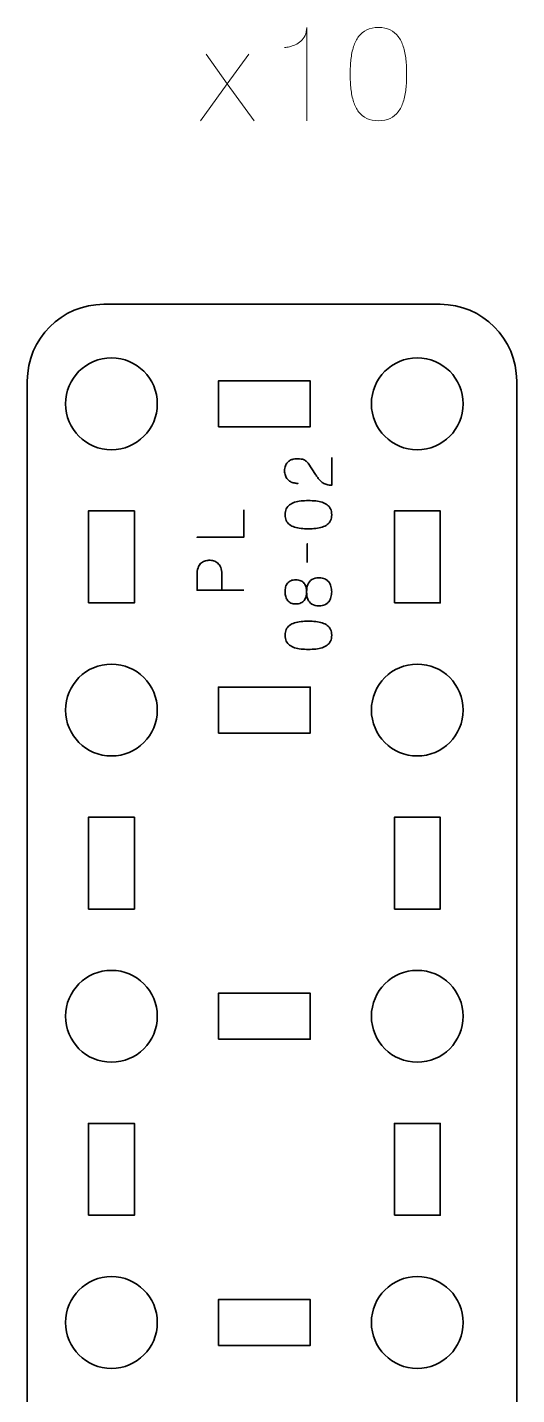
# Model space of a CAD drawing. Header units: centimetres. Extents: x -40 to 171, y -20 to 141.
# Drawn here: x 18.95 to 22.15, y 93.68 to 102.61 of the extents above; entities that cross this region are included whole.
import ezdxf

# ---------------------------------------------------------------- set-up
doc = ezdxf.new("R2010")
doc.units = ezdxf.units.CM
doc.header["$MEASUREMENT"] = 0
doc.layers.add('Layer 1', color=7, linetype='Continuous')

msp = doc.modelspace()

# ---------------------------------------------------------------- linework, layer by layer
at = {"layer": 'Layer 1', "color": 30, "lineweight": 9}
for points, knots in [([(20.77675, 101.9982), (20.77675, 101.9982), (20.77675, 102.60865), (20.77675, 102.60865), (20.77675, 102.60865), (20.77661, 102.58791), (20.77294, 102.57013), (20.76589, 102.55531), (20.76589, 102.55531), (20.75897, 102.54035), (20.7498, 102.52807), (20.73851, 102.5182), (20.73851, 102.5182), (20.72722, 102.50832), (20.71509, 102.50042), (20.70211, 102.49449), (20.70211, 102.49449), (20.68912, 102.4887), (20.67656, 102.48433), (20.66443, 102.48165), (20.66443, 102.48165), (20.65215, 102.47883), (20.64171, 102.47713), (20.63282, 102.47657), (20.63282, 102.47657), (20.64171, 102.47713), (20.65215, 102.47883), (20.66443, 102.48165), (20.66443, 102.48165), (20.67656, 102.48433), (20.68912, 102.4887), (20.70211, 102.49449), (20.70211, 102.49449), (20.71509, 102.50042), (20.72722, 102.50832), (20.73851, 102.5182), (20.73851, 102.5182), (20.7498, 102.52807), (20.75897, 102.54035), (20.76589, 102.55531), (20.76589, 102.55531), (20.77294, 102.57013), (20.77661, 102.58791), (20.77675, 102.60865), (20.77675, 102.60865), (20.77675, 102.60865), (20.77675, 101.9982), (20.77675, 101.9982)], [0, 0, 0, 0, 0.0833333, 0.0833333, 0.0833333, 0.0833333, 0.1666667, 0.1666667, 0.1666667, 0.1666667, 0.25, 0.25, 0.25, 0.25, 0.3333333, 0.3333333, 0.3333333, 0.3333333, 0.4166667, 0.4166667, 0.4166667, 0.4166667, 0.5, 0.5, 0.5, 0.5, 0.5833333, 0.5833333, 0.5833333, 0.5833333, 0.6666667, 0.6666667, 0.6666667, 0.6666667, 0.75, 0.75, 0.75, 0.75, 0.8333333, 0.8333333, 0.8333333, 0.8333333, 0.9166667, 0.9166667, 0.9166667, 0.9166667, 1, 1, 1, 1]), ([(21.24581, 101.9982), (21.27545, 101.99834), (21.30099, 102.00356), (21.3223, 102.01372), (21.3223, 102.01372), (21.34346, 102.02388), (21.3611, 102.03842), (21.37521, 102.0569), (21.37521, 102.0569), (21.38918, 102.07553), (21.40019, 102.09754), (21.40838, 102.12294), (21.40838, 102.12294), (21.41642, 102.14834), (21.4222, 102.17614), (21.42545, 102.20662), (21.42545, 102.20662), (21.42884, 102.2371), (21.43053, 102.26913), (21.43039, 102.303), (21.43039, 102.303), (21.43053, 102.33673), (21.42884, 102.36876), (21.42545, 102.3991), (21.42545, 102.3991), (21.4222, 102.42944), (21.41642, 102.45738), (21.40838, 102.48278), (21.40838, 102.48278), (21.40019, 102.50804), (21.38918, 102.53005), (21.37521, 102.54882), (21.37521, 102.54882), (21.3611, 102.56744), (21.34346, 102.58198), (21.3223, 102.59214), (21.3223, 102.59214), (21.30099, 102.60244), (21.27545, 102.60766), (21.24581, 102.6078), (21.24581, 102.6078), (21.21618, 102.60766), (21.19064, 102.60244), (21.16933, 102.59214), (21.16933, 102.59214), (21.14817, 102.58198), (21.13053, 102.56744), (21.11642, 102.54882), (21.11642, 102.54882), (21.10244, 102.53005), (21.09144, 102.50804), (21.08325, 102.48278), (21.08325, 102.48278), (21.07521, 102.45738), (21.06942, 102.42944), (21.06618, 102.3991), (21.06618, 102.3991), (21.06279, 102.36876), (21.0611, 102.33673), (21.06124, 102.303), (21.06124, 102.303), (21.0611, 102.26913), (21.06279, 102.2371), (21.06618, 102.20662), (21.06618, 102.20662), (21.06942, 102.17614), (21.07521, 102.14834), (21.08325, 102.12294), (21.08325, 102.12294), (21.09144, 102.09754), (21.10244, 102.07553), (21.11642, 102.0569), (21.11642, 102.0569), (21.13053, 102.03842), (21.14817, 102.02388), (21.16933, 102.01372), (21.16933, 102.01372), (21.19064, 102.00356), (21.21618, 101.99834), (21.24581, 101.9982)], [0, 0, 0, 0, 0.05, 0.05, 0.05, 0.05, 0.1, 0.1, 0.1, 0.1, 0.15, 0.15, 0.15, 0.15, 0.2, 0.2, 0.2, 0.2, 0.25, 0.25, 0.25, 0.25, 0.3, 0.3, 0.3, 0.3, 0.35, 0.35, 0.35, 0.35, 0.4, 0.4, 0.4, 0.4, 0.45, 0.45, 0.45, 0.45, 0.5, 0.5, 0.5, 0.5, 0.55, 0.55, 0.55, 0.55, 0.6, 0.6, 0.6, 0.6, 0.65, 0.65, 0.65, 0.65, 0.7, 0.7, 0.7, 0.7, 0.75, 0.75, 0.75, 0.75, 0.8, 0.8, 0.8, 0.8, 0.85, 0.85, 0.85, 0.85, 0.9, 0.9, 0.9, 0.9, 0.95, 0.95, 0.95, 0.95, 1, 1, 1, 1]), ([(21.24581, 101.9982), (21.27545, 101.99834), (21.30099, 102.00356), (21.3223, 102.01372), (21.3223, 102.01372), (21.34346, 102.02388), (21.3611, 102.03842), (21.37521, 102.0569), (21.37521, 102.0569), (21.38918, 102.07553), (21.40019, 102.09754), (21.40838, 102.12294), (21.40838, 102.12294), (21.41642, 102.14834), (21.4222, 102.17614), (21.42545, 102.20662), (21.42545, 102.20662), (21.42884, 102.2371), (21.43053, 102.26913), (21.43039, 102.303), (21.43039, 102.303), (21.43053, 102.33673), (21.42884, 102.36876), (21.42545, 102.3991), (21.42545, 102.3991), (21.4222, 102.42944), (21.41642, 102.45738), (21.40838, 102.48278), (21.40838, 102.48278), (21.40019, 102.50804), (21.38918, 102.53005), (21.37521, 102.54882), (21.37521, 102.54882), (21.3611, 102.56744), (21.34346, 102.58198), (21.3223, 102.59214), (21.3223, 102.59214), (21.30099, 102.60244), (21.27545, 102.60766), (21.24581, 102.6078), (21.24581, 102.6078), (21.21618, 102.60766), (21.19064, 102.60244), (21.16933, 102.59214), (21.16933, 102.59214), (21.14817, 102.58198), (21.13053, 102.56744), (21.11642, 102.54882), (21.11642, 102.54882), (21.10244, 102.53005), (21.09144, 102.50804), (21.08325, 102.48278), (21.08325, 102.48278), (21.07521, 102.45738), (21.06942, 102.42944), (21.06618, 102.3991), (21.06618, 102.3991), (21.06279, 102.36876), (21.0611, 102.33673), (21.06124, 102.303), (21.06124, 102.303), (21.0611, 102.26913), (21.06279, 102.2371), (21.06618, 102.20662), (21.06618, 102.20662), (21.06942, 102.17614), (21.07521, 102.14834), (21.08325, 102.12294), (21.08325, 102.12294), (21.09144, 102.09754), (21.10244, 102.07553), (21.11642, 102.0569), (21.11642, 102.0569), (21.13053, 102.03842), (21.14817, 102.02388), (21.16933, 102.01372), (21.16933, 102.01372), (21.19064, 102.00356), (21.21618, 101.99834), (21.24581, 101.9982)], [0, 0, 0, 0, 0.05, 0.05, 0.05, 0.05, 0.1, 0.1, 0.1, 0.1, 0.15, 0.15, 0.15, 0.15, 0.2, 0.2, 0.2, 0.2, 0.25, 0.25, 0.25, 0.25, 0.3, 0.3, 0.3, 0.3, 0.35, 0.35, 0.35, 0.35, 0.4, 0.4, 0.4, 0.4, 0.45, 0.45, 0.45, 0.45, 0.5, 0.5, 0.5, 0.5, 0.55, 0.55, 0.55, 0.55, 0.6, 0.6, 0.6, 0.6, 0.65, 0.65, 0.65, 0.65, 0.7, 0.7, 0.7, 0.7, 0.75, 0.75, 0.75, 0.75, 0.8, 0.8, 0.8, 0.8, 0.85, 0.85, 0.85, 0.85, 0.9, 0.9, 0.9, 0.9, 0.95, 0.95, 0.95, 0.95, 1, 1, 1, 1]), ([(20.08333, 101.9982), (20.08333, 101.9982), (20.25774, 102.24035), (20.25774, 102.24035), (20.25774, 102.24035), (20.25774, 102.24035), (20.11889, 102.43254), (20.11889, 102.43254), (20.11889, 102.43254), (20.11889, 102.43254), (20.25774, 102.24035), (20.25774, 102.24035), (20.25774, 102.24035), (20.25774, 102.24035), (20.39744, 102.43254), (20.39744, 102.43254), (20.39744, 102.43254), (20.39744, 102.43254), (20.25774, 102.24035), (20.25774, 102.24035), (20.25774, 102.24035), (20.25774, 102.24035), (20.43301, 101.9982), (20.43301, 101.9982), (20.43301, 101.9982), (20.43301, 101.9982), (20.25774, 102.24035), (20.25774, 102.24035), (20.25774, 102.24035), (20.25774, 102.24035), (20.08333, 101.9982), (20.08333, 101.9982)], [0, 0, 0, 0, 0.125, 0.125, 0.125, 0.125, 0.25, 0.25, 0.25, 0.25, 0.375, 0.375, 0.375, 0.375, 0.5, 0.5, 0.5, 0.5, 0.625, 0.625, 0.625, 0.625, 0.75, 0.75, 0.75, 0.75, 0.875, 0.875, 0.875, 0.875, 1, 1, 1, 1])]:
    msp.add_open_spline(points, degree=3, knots=knots, dxfattribs=at)
at = {"layer": 'Layer 1', "color": 250, "lineweight": 35}
for points, knots in [([(21.65, 85.5), (21.65, 85.5), (19.35, 85.5), (19.35, 85.5), (19.35, 85.5), (19.35, 85.5), (18.95, 85.5), (18.95, 85.5), (18.95, 85.5), (18.95, 85.5), (18.95, 86.5), (18.95, 86.5), (18.95, 86.5), (18.95, 86.5), (19.15, 86.5), (19.15, 86.5), (19.15, 86.5), (19.15, 86.5), (19.15, 89.65), (19.15, 89.65), (19.15, 89.65), (19.15, 89.65), (18.95, 89.65), (18.95, 89.65), (18.95, 89.65), (18.95, 89.65), (18.95, 100.3), (18.95, 100.3), (18.95, 100.3), (18.95, 100.57609), (19.17391, 100.8), (19.45, 100.8), (19.45, 100.8), (19.45, 100.8), (21.65, 100.8), (21.65, 100.8), (21.65, 100.8), (21.92609, 100.8), (22.15, 100.57609), (22.15, 100.3), (22.15, 100.3), (22.15, 100.3), (22.15, 86), (22.15, 86), (22.15, 86), (22.15, 85.72391), (21.92609, 85.5), (21.65, 85.5)], [0, 0, 0, 0, 0.0833333, 0.0833333, 0.0833333, 0.0833333, 0.1666667, 0.1666667, 0.1666667, 0.1666667, 0.25, 0.25, 0.25, 0.25, 0.3333333, 0.3333333, 0.3333333, 0.3333333, 0.4166667, 0.4166667, 0.4166667, 0.4166667, 0.5, 0.5, 0.5, 0.5, 0.5833333, 0.5833333, 0.5833333, 0.5833333, 0.6666667, 0.6666667, 0.6666667, 0.6666667, 0.75, 0.75, 0.75, 0.75, 0.8333333, 0.8333333, 0.8333333, 0.8333333, 0.9166667, 0.9166667, 0.9166667, 0.9166667, 1, 1, 1, 1]), ([(19.2, 100.15), (19.2, 100.31566), (19.33434, 100.45), (19.5, 100.45), (19.5, 100.45), (19.66566, 100.45), (19.8, 100.31566), (19.8, 100.15), (19.8, 100.15), (19.8, 99.98434), (19.66566, 99.85), (19.5, 99.85), (19.5, 99.85), (19.33434, 99.85), (19.2, 99.98434), (19.2, 100.15)], [0, 0, 0, 0, 0.25, 0.25, 0.25, 0.25, 0.5, 0.5, 0.5, 0.5, 0.75, 0.75, 0.75, 0.75, 1, 1, 1, 1]), ([(21.2, 100.15), (21.2, 100.31566), (21.33434, 100.45), (21.5, 100.45), (21.5, 100.45), (21.66566, 100.45), (21.8, 100.31566), (21.8, 100.15), (21.8, 100.15), (21.8, 99.98434), (21.66566, 99.85), (21.5, 99.85), (21.5, 99.85), (21.33434, 99.85), (21.2, 99.98434), (21.2, 100.15)], [0, 0, 0, 0, 0.25, 0.25, 0.25, 0.25, 0.5, 0.5, 0.5, 0.5, 0.75, 0.75, 0.75, 0.75, 1, 1, 1, 1]), ([(20.2, 100), (20.2, 100), (20.2, 100.3), (20.2, 100.3), (20.2, 100.3), (20.2, 100.3), (20.8, 100.3), (20.8, 100.3), (20.8, 100.3), (20.8, 100.3), (20.8, 100), (20.8, 100), (20.8, 100), (20.8, 100), (20.2, 100), (20.2, 100)], [0, 0, 0, 0, 0.25, 0.25, 0.25, 0.25, 0.5, 0.5, 0.5, 0.5, 0.75, 0.75, 0.75, 0.75, 1, 1, 1, 1]), ([(19.35, 98.85), (19.35, 98.85), (19.35, 99.45), (19.35, 99.45), (19.35, 99.45), (19.35, 99.45), (19.65, 99.45), (19.65, 99.45), (19.65, 99.45), (19.65, 99.45), (19.65, 98.85), (19.65, 98.85), (19.65, 98.85), (19.65, 98.85), (19.35, 98.85), (19.35, 98.85)], [0, 0, 0, 0, 0.25, 0.25, 0.25, 0.25, 0.5, 0.5, 0.5, 0.5, 0.75, 0.75, 0.75, 0.75, 1, 1, 1, 1]), ([(21.35, 98.85), (21.35, 98.85), (21.35, 99.45), (21.35, 99.45), (21.35, 99.45), (21.35, 99.45), (21.65, 99.45), (21.65, 99.45), (21.65, 99.45), (21.65, 99.45), (21.65, 98.85), (21.65, 98.85), (21.65, 98.85), (21.65, 98.85), (21.35, 98.85), (21.35, 98.85)], [0, 0, 0, 0, 0.25, 0.25, 0.25, 0.25, 0.5, 0.5, 0.5, 0.5, 0.75, 0.75, 0.75, 0.75, 1, 1, 1, 1]), ([(19.2, 98.15), (19.2, 98.31566), (19.33434, 98.45), (19.5, 98.45), (19.5, 98.45), (19.66566, 98.45), (19.8, 98.31566), (19.8, 98.15), (19.8, 98.15), (19.8, 97.98434), (19.66566, 97.85), (19.5, 97.85), (19.5, 97.85), (19.33434, 97.85), (19.2, 97.98434), (19.2, 98.15)], [0, 0, 0, 0, 0.25, 0.25, 0.25, 0.25, 0.5, 0.5, 0.5, 0.5, 0.75, 0.75, 0.75, 0.75, 1, 1, 1, 1]), ([(21.2, 98.15), (21.2, 98.31566), (21.33434, 98.45), (21.5, 98.45), (21.5, 98.45), (21.66566, 98.45), (21.8, 98.31566), (21.8, 98.15), (21.8, 98.15), (21.8, 97.98434), (21.66566, 97.85), (21.5, 97.85), (21.5, 97.85), (21.33434, 97.85), (21.2, 97.98434), (21.2, 98.15)], [0, 0, 0, 0, 0.25, 0.25, 0.25, 0.25, 0.5, 0.5, 0.5, 0.5, 0.75, 0.75, 0.75, 0.75, 1, 1, 1, 1]), ([(20.2, 98), (20.2, 98), (20.2, 98.3), (20.2, 98.3), (20.2, 98.3), (20.2, 98.3), (20.8, 98.3), (20.8, 98.3), (20.8, 98.3), (20.8, 98.3), (20.8, 98), (20.8, 98), (20.8, 98), (20.8, 98), (20.2, 98), (20.2, 98)], [0, 0, 0, 0, 0.25, 0.25, 0.25, 0.25, 0.5, 0.5, 0.5, 0.5, 0.75, 0.75, 0.75, 0.75, 1, 1, 1, 1]), ([(19.35, 96.85), (19.35, 96.85), (19.35, 97.45), (19.35, 97.45), (19.35, 97.45), (19.35, 97.45), (19.65, 97.45), (19.65, 97.45), (19.65, 97.45), (19.65, 97.45), (19.65, 96.85), (19.65, 96.85), (19.65, 96.85), (19.65, 96.85), (19.35, 96.85), (19.35, 96.85)], [0, 0, 0, 0, 0.25, 0.25, 0.25, 0.25, 0.5, 0.5, 0.5, 0.5, 0.75, 0.75, 0.75, 0.75, 1, 1, 1, 1]), ([(21.35, 96.85), (21.35, 96.85), (21.35, 97.45), (21.35, 97.45), (21.35, 97.45), (21.35, 97.45), (21.65, 97.45), (21.65, 97.45), (21.65, 97.45), (21.65, 97.45), (21.65, 96.85), (21.65, 96.85), (21.65, 96.85), (21.65, 96.85), (21.35, 96.85), (21.35, 96.85)], [0, 0, 0, 0, 0.25, 0.25, 0.25, 0.25, 0.5, 0.5, 0.5, 0.5, 0.75, 0.75, 0.75, 0.75, 1, 1, 1, 1]), ([(19.2, 96.15), (19.2, 96.31566), (19.33434, 96.45), (19.5, 96.45), (19.5, 96.45), (19.66566, 96.45), (19.8, 96.31566), (19.8, 96.15), (19.8, 96.15), (19.8, 95.98434), (19.66566, 95.85), (19.5, 95.85), (19.5, 95.85), (19.33434, 95.85), (19.2, 95.98434), (19.2, 96.15)], [0, 0, 0, 0, 0.25, 0.25, 0.25, 0.25, 0.5, 0.5, 0.5, 0.5, 0.75, 0.75, 0.75, 0.75, 1, 1, 1, 1]), ([(21.2, 96.15), (21.2, 96.31566), (21.33434, 96.45), (21.5, 96.45), (21.5, 96.45), (21.66566, 96.45), (21.8, 96.31566), (21.8, 96.15), (21.8, 96.15), (21.8, 95.98434), (21.66566, 95.85), (21.5, 95.85), (21.5, 95.85), (21.33434, 95.85), (21.2, 95.98434), (21.2, 96.15)], [0, 0, 0, 0, 0.25, 0.25, 0.25, 0.25, 0.5, 0.5, 0.5, 0.5, 0.75, 0.75, 0.75, 0.75, 1, 1, 1, 1]), ([(20.2, 96), (20.2, 96), (20.2, 96.3), (20.2, 96.3), (20.2, 96.3), (20.2, 96.3), (20.8, 96.3), (20.8, 96.3), (20.8, 96.3), (20.8, 96.3), (20.8, 96), (20.8, 96), (20.8, 96), (20.8, 96), (20.2, 96), (20.2, 96)], [0, 0, 0, 0, 0.25, 0.25, 0.25, 0.25, 0.5, 0.5, 0.5, 0.5, 0.75, 0.75, 0.75, 0.75, 1, 1, 1, 1]), ([(19.35, 94.85), (19.35, 94.85), (19.35, 95.45), (19.35, 95.45), (19.35, 95.45), (19.35, 95.45), (19.65, 95.45), (19.65, 95.45), (19.65, 95.45), (19.65, 95.45), (19.65, 94.85), (19.65, 94.85), (19.65, 94.85), (19.65, 94.85), (19.35, 94.85), (19.35, 94.85)], [0, 0, 0, 0, 0.25, 0.25, 0.25, 0.25, 0.5, 0.5, 0.5, 0.5, 0.75, 0.75, 0.75, 0.75, 1, 1, 1, 1]), ([(21.35, 94.85), (21.35, 94.85), (21.35, 95.45), (21.35, 95.45), (21.35, 95.45), (21.35, 95.45), (21.65, 95.45), (21.65, 95.45), (21.65, 95.45), (21.65, 95.45), (21.65, 94.85), (21.65, 94.85), (21.65, 94.85), (21.65, 94.85), (21.35, 94.85), (21.35, 94.85)], [0, 0, 0, 0, 0.25, 0.25, 0.25, 0.25, 0.5, 0.5, 0.5, 0.5, 0.75, 0.75, 0.75, 0.75, 1, 1, 1, 1]), ([(19.2, 94.15), (19.2, 94.31566), (19.33434, 94.45), (19.5, 94.45), (19.5, 94.45), (19.66566, 94.45), (19.8, 94.31566), (19.8, 94.15), (19.8, 94.15), (19.8, 93.98434), (19.66566, 93.85), (19.5, 93.85), (19.5, 93.85), (19.33434, 93.85), (19.2, 93.98434), (19.2, 94.15)], [0, 0, 0, 0, 0.25, 0.25, 0.25, 0.25, 0.5, 0.5, 0.5, 0.5, 0.75, 0.75, 0.75, 0.75, 1, 1, 1, 1]), ([(21.2, 94.15), (21.2, 94.31566), (21.33434, 94.45), (21.5, 94.45), (21.5, 94.45), (21.66566, 94.45), (21.8, 94.31566), (21.8, 94.15), (21.8, 94.15), (21.8, 93.98434), (21.66566, 93.85), (21.5, 93.85), (21.5, 93.85), (21.33434, 93.85), (21.2, 93.98434), (21.2, 94.15)], [0, 0, 0, 0, 0.25, 0.25, 0.25, 0.25, 0.5, 0.5, 0.5, 0.5, 0.75, 0.75, 0.75, 0.75, 1, 1, 1, 1]), ([(20.2, 94), (20.2, 94), (20.2, 94.3), (20.2, 94.3), (20.2, 94.3), (20.2, 94.3), (20.8, 94.3), (20.8, 94.3), (20.8, 94.3), (20.8, 94.3), (20.8, 94), (20.8, 94), (20.8, 94), (20.8, 94), (20.2, 94), (20.2, 94)], [0, 0, 0, 0, 0.25, 0.25, 0.25, 0.25, 0.5, 0.5, 0.5, 0.5, 0.75, 0.75, 0.75, 0.75, 1, 1, 1, 1])]:
    msp.add_open_spline(points, degree=3, knots=knots, dxfattribs=at)
at = {"layer": 'Layer 1', "color": 30, "lineweight": 35}
for points, knots in [([(20.94023, 99.79985), (20.94023, 99.79985), (20.94023, 99.61824), (20.94023, 99.61824), (20.94023, 99.61824), (20.92795, 99.61859), (20.91709, 99.62014), (20.90777, 99.62276), (20.90777, 99.62276), (20.89846, 99.62544), (20.89028, 99.62903), (20.88322, 99.63348), (20.88322, 99.63348), (20.87617, 99.638), (20.86989, 99.64315), (20.86438, 99.649), (20.86438, 99.649), (20.85881, 99.65486), (20.85373, 99.66114), (20.84893, 99.66791), (20.84893, 99.66791), (20.8442, 99.67468), (20.83948, 99.68167), (20.83482, 99.68894), (20.83482, 99.68894), (20.83482, 99.68894), (20.78656, 99.76133), (20.78656, 99.76133), (20.78656, 99.76133), (20.78134, 99.76873), (20.7757, 99.77452), (20.76949, 99.77861), (20.76949, 99.77861), (20.76335, 99.78277), (20.75686, 99.78567), (20.75008, 99.78743), (20.75008, 99.78743), (20.74324, 99.78912), (20.73633, 99.79018), (20.7292, 99.79053), (20.7292, 99.79053), (20.72207, 99.79089), (20.71495, 99.79103), (20.70782, 99.79096), (20.70782, 99.79096), (20.70197, 99.79096), (20.69569, 99.79018), (20.68891, 99.78863), (20.68891, 99.78863), (20.68221, 99.78701), (20.67551, 99.78447), (20.66888, 99.78087), (20.66888, 99.78087), (20.66224, 99.77727), (20.65618, 99.77247), (20.65067, 99.76648), (20.65067, 99.76648), (20.64524, 99.76048), (20.64087, 99.75307), (20.63755, 99.74425), (20.63755, 99.74425), (20.63423, 99.73543), (20.63254, 99.72506), (20.63247, 99.71307), (20.63247, 99.71307), (20.63254, 99.701), (20.63423, 99.69035), (20.63748, 99.68117), (20.63748, 99.68117), (20.64072, 99.672), (20.64524, 99.66417), (20.65095, 99.65768), (20.65095, 99.65768), (20.65667, 99.65119), (20.6633, 99.64597), (20.67071, 99.64188), (20.67071, 99.64188), (20.67812, 99.63778), (20.68602, 99.63482), (20.69435, 99.63292), (20.69435, 99.63292), (20.70267, 99.63101), (20.71114, 99.63009), (20.71968, 99.63009), (20.71968, 99.63009), (20.71114, 99.63009), (20.70267, 99.63101), (20.69435, 99.63292), (20.69435, 99.63292), (20.68602, 99.63482), (20.67812, 99.63778), (20.67071, 99.64188), (20.67071, 99.64188), (20.6633, 99.64597), (20.65667, 99.65119), (20.65095, 99.65768), (20.65095, 99.65768), (20.64524, 99.66417), (20.64072, 99.672), (20.63748, 99.68117), (20.63748, 99.68117), (20.63423, 99.69035), (20.63254, 99.701), (20.63247, 99.71307), (20.63247, 99.71307), (20.63254, 99.72506), (20.63423, 99.73543), (20.63755, 99.74425), (20.63755, 99.74425), (20.64087, 99.75307), (20.64524, 99.76048), (20.65067, 99.76648), (20.65067, 99.76648), (20.65618, 99.77247), (20.66224, 99.77727), (20.66888, 99.78087), (20.66888, 99.78087), (20.67551, 99.78447), (20.68221, 99.78701), (20.68891, 99.78863), (20.68891, 99.78863), (20.69569, 99.79018), (20.70197, 99.79096), (20.70782, 99.79096), (20.70782, 99.79096), (20.71495, 99.79103), (20.72207, 99.79089), (20.7292, 99.79053), (20.7292, 99.79053), (20.73633, 99.79018), (20.74324, 99.78912), (20.75008, 99.78743), (20.75008, 99.78743), (20.75686, 99.78567), (20.76335, 99.78277), (20.76949, 99.77861), (20.76949, 99.77861), (20.7757, 99.77452), (20.78134, 99.76873), (20.78656, 99.76133), (20.78656, 99.76133), (20.78656, 99.76133), (20.83482, 99.68894), (20.83482, 99.68894), (20.83482, 99.68894), (20.83948, 99.68167), (20.8442, 99.67468), (20.84893, 99.66791), (20.84893, 99.66791), (20.85373, 99.66114), (20.85881, 99.65486), (20.86438, 99.649), (20.86438, 99.649), (20.86989, 99.64315), (20.87617, 99.638), (20.88322, 99.63348), (20.88322, 99.63348), (20.89028, 99.62903), (20.89846, 99.62544), (20.90777, 99.62276), (20.90777, 99.62276), (20.91709, 99.62014), (20.92795, 99.61859), (20.94023, 99.61824), (20.94023, 99.61824), (20.94023, 99.61824), (20.94023, 99.79985), (20.94023, 99.79985)], [0, 0, 0, 0, 0.0238095, 0.0238095, 0.0238095, 0.0238095, 0.047619, 0.047619, 0.047619, 0.047619, 0.0714286, 0.0714286, 0.0714286, 0.0714286, 0.0952381, 0.0952381, 0.0952381, 0.0952381, 0.1190476, 0.1190476, 0.1190476, 0.1190476, 0.1428571, 0.1428571, 0.1428571, 0.1428571, 0.1666667, 0.1666667, 0.1666667, 0.1666667, 0.1904762, 0.1904762, 0.1904762, 0.1904762, 0.2142857, 0.2142857, 0.2142857, 0.2142857, 0.2380952, 0.2380952, 0.2380952, 0.2380952, 0.2619048, 0.2619048, 0.2619048, 0.2619048, 0.2857143, 0.2857143, 0.2857143, 0.2857143, 0.3095238, 0.3095238, 0.3095238, 0.3095238, 0.3333333, 0.3333333, 0.3333333, 0.3333333, 0.3571429, 0.3571429, 0.3571429, 0.3571429, 0.3809524, 0.3809524, 0.3809524, 0.3809524, 0.4047619, 0.4047619, 0.4047619, 0.4047619, 0.4285714, 0.4285714, 0.4285714, 0.4285714, 0.452381, 0.452381, 0.452381, 0.452381, 0.4761905, 0.4761905, 0.4761905, 0.4761905, 0.5, 0.5, 0.5, 0.5, 0.5238095, 0.5238095, 0.5238095, 0.5238095, 0.547619, 0.547619, 0.547619, 0.547619, 0.5714286, 0.5714286, 0.5714286, 0.5714286, 0.5952381, 0.5952381, 0.5952381, 0.5952381, 0.6190476, 0.6190476, 0.6190476, 0.6190476, 0.6428571, 0.6428571, 0.6428571, 0.6428571, 0.6666667, 0.6666667, 0.6666667, 0.6666667, 0.6904762, 0.6904762, 0.6904762, 0.6904762, 0.7142857, 0.7142857, 0.7142857, 0.7142857, 0.7380952, 0.7380952, 0.7380952, 0.7380952, 0.7619048, 0.7619048, 0.7619048, 0.7619048, 0.7857143, 0.7857143, 0.7857143, 0.7857143, 0.8095238, 0.8095238, 0.8095238, 0.8095238, 0.8333333, 0.8333333, 0.8333333, 0.8333333, 0.8571429, 0.8571429, 0.8571429, 0.8571429, 0.8809524, 0.8809524, 0.8809524, 0.8809524, 0.9047619, 0.9047619, 0.9047619, 0.9047619, 0.9285714, 0.9285714, 0.9285714, 0.9285714, 0.952381, 0.952381, 0.952381, 0.952381, 0.9761905, 0.9761905, 0.9761905, 0.9761905, 1, 1, 1, 1]), ([(20.94023, 99.42563), (20.94016, 99.44044), (20.93755, 99.45321), (20.93247, 99.46387), (20.93247, 99.46387), (20.92739, 99.47445), (20.92012, 99.48327), (20.91088, 99.49032), (20.91088, 99.49032), (20.90157, 99.49731), (20.89056, 99.50281), (20.87786, 99.5069), (20.87786, 99.5069), (20.86516, 99.51093), (20.85126, 99.51382), (20.83602, 99.51544), (20.83602, 99.51544), (20.82078, 99.51714), (20.80476, 99.51798), (20.78783, 99.51791), (20.78783, 99.51791), (20.77097, 99.51798), (20.75495, 99.51714), (20.73978, 99.51544), (20.73978, 99.51544), (20.72461, 99.51382), (20.71064, 99.51093), (20.69794, 99.5069), (20.69794, 99.5069), (20.68531, 99.50281), (20.67431, 99.49731), (20.66492, 99.49032), (20.66492, 99.49032), (20.65561, 99.48327), (20.64834, 99.47445), (20.64326, 99.46387), (20.64326, 99.46387), (20.63811, 99.45321), (20.6355, 99.44044), (20.63543, 99.42563), (20.63543, 99.42563), (20.6355, 99.41081), (20.63811, 99.39804), (20.64326, 99.38738), (20.64326, 99.38738), (20.64834, 99.3768), (20.65561, 99.36798), (20.66492, 99.36093), (20.66492, 99.36093), (20.67431, 99.35394), (20.68531, 99.34844), (20.69794, 99.34435), (20.69794, 99.34435), (20.71064, 99.34032), (20.72461, 99.33743), (20.73978, 99.33581), (20.73978, 99.33581), (20.75495, 99.33412), (20.77097, 99.33327), (20.78783, 99.33334), (20.78783, 99.33334), (20.80476, 99.33327), (20.82078, 99.33412), (20.83602, 99.33581), (20.83602, 99.33581), (20.85126, 99.33743), (20.86516, 99.34032), (20.87786, 99.34435), (20.87786, 99.34435), (20.89056, 99.34844), (20.90157, 99.35394), (20.91088, 99.36093), (20.91088, 99.36093), (20.92012, 99.36798), (20.92739, 99.3768), (20.93247, 99.38738), (20.93247, 99.38738), (20.93755, 99.39804), (20.94016, 99.41081), (20.94023, 99.42563)], [0, 0, 0, 0, 0.05, 0.05, 0.05, 0.05, 0.1, 0.1, 0.1, 0.1, 0.15, 0.15, 0.15, 0.15, 0.2, 0.2, 0.2, 0.2, 0.25, 0.25, 0.25, 0.25, 0.3, 0.3, 0.3, 0.3, 0.35, 0.35, 0.35, 0.35, 0.4, 0.4, 0.4, 0.4, 0.45, 0.45, 0.45, 0.45, 0.5, 0.5, 0.5, 0.5, 0.55, 0.55, 0.55, 0.55, 0.6, 0.6, 0.6, 0.6, 0.65, 0.65, 0.65, 0.65, 0.7, 0.7, 0.7, 0.7, 0.75, 0.75, 0.75, 0.75, 0.8, 0.8, 0.8, 0.8, 0.85, 0.85, 0.85, 0.85, 0.9, 0.9, 0.9, 0.9, 0.95, 0.95, 0.95, 0.95, 1, 1, 1, 1]), ([(20.94023, 99.42563), (20.94016, 99.44044), (20.93755, 99.45321), (20.93247, 99.46387), (20.93247, 99.46387), (20.92739, 99.47445), (20.92012, 99.48327), (20.91088, 99.49032), (20.91088, 99.49032), (20.90157, 99.49731), (20.89056, 99.50281), (20.87786, 99.5069), (20.87786, 99.5069), (20.86516, 99.51093), (20.85126, 99.51382), (20.83602, 99.51544), (20.83602, 99.51544), (20.82078, 99.51714), (20.80476, 99.51798), (20.78783, 99.51791), (20.78783, 99.51791), (20.77097, 99.51798), (20.75495, 99.51714), (20.73978, 99.51544), (20.73978, 99.51544), (20.72461, 99.51382), (20.71064, 99.51093), (20.69794, 99.5069), (20.69794, 99.5069), (20.68531, 99.50281), (20.67431, 99.49731), (20.66492, 99.49032), (20.66492, 99.49032), (20.65561, 99.48327), (20.64834, 99.47445), (20.64326, 99.46387), (20.64326, 99.46387), (20.63811, 99.45321), (20.6355, 99.44044), (20.63543, 99.42563), (20.63543, 99.42563), (20.6355, 99.41081), (20.63811, 99.39804), (20.64326, 99.38738), (20.64326, 99.38738), (20.64834, 99.3768), (20.65561, 99.36798), (20.66492, 99.36093), (20.66492, 99.36093), (20.67431, 99.35394), (20.68531, 99.34844), (20.69794, 99.34435), (20.69794, 99.34435), (20.71064, 99.34032), (20.72461, 99.33743), (20.73978, 99.33581), (20.73978, 99.33581), (20.75495, 99.33412), (20.77097, 99.33327), (20.78783, 99.33334), (20.78783, 99.33334), (20.80476, 99.33327), (20.82078, 99.33412), (20.83602, 99.33581), (20.83602, 99.33581), (20.85126, 99.33743), (20.86516, 99.34032), (20.87786, 99.34435), (20.87786, 99.34435), (20.89056, 99.34844), (20.90157, 99.35394), (20.91088, 99.36093), (20.91088, 99.36093), (20.92012, 99.36798), (20.92739, 99.3768), (20.93247, 99.38738), (20.93247, 99.38738), (20.93755, 99.39804), (20.94016, 99.41081), (20.94023, 99.42563)], [0, 0, 0, 0, 0.05, 0.05, 0.05, 0.05, 0.1, 0.1, 0.1, 0.1, 0.15, 0.15, 0.15, 0.15, 0.2, 0.2, 0.2, 0.2, 0.25, 0.25, 0.25, 0.25, 0.3, 0.3, 0.3, 0.3, 0.35, 0.35, 0.35, 0.35, 0.4, 0.4, 0.4, 0.4, 0.45, 0.45, 0.45, 0.45, 0.5, 0.5, 0.5, 0.5, 0.55, 0.55, 0.55, 0.55, 0.6, 0.6, 0.6, 0.6, 0.65, 0.65, 0.65, 0.65, 0.7, 0.7, 0.7, 0.7, 0.75, 0.75, 0.75, 0.75, 0.8, 0.8, 0.8, 0.8, 0.85, 0.85, 0.85, 0.85, 0.9, 0.9, 0.9, 0.9, 0.95, 0.95, 0.95, 0.95, 1, 1, 1, 1]), ([(20.36492, 99.45695), (20.36492, 99.45695), (20.36492, 99.27873), (20.36492, 99.27873), (20.36492, 99.27873), (20.36492, 99.27873), (20.0597, 99.27873), (20.0597, 99.27873), (20.0597, 99.27873), (20.0597, 99.27873), (20.36492, 99.27873), (20.36492, 99.27873), (20.36492, 99.27873), (20.36492, 99.27873), (20.36492, 99.45695), (20.36492, 99.45695)], [0, 0, 0, 0, 0.25, 0.25, 0.25, 0.25, 0.5, 0.5, 0.5, 0.5, 0.75, 0.75, 0.75, 0.75, 1, 1, 1, 1]), ([(20.78063, 99.11321), (20.78063, 99.11321), (20.78063, 99.2364), (20.78063, 99.2364), (20.78063, 99.2364), (20.78063, 99.2364), (20.78063, 99.11321), (20.78063, 99.11321)], [0, 0, 0, 0, 0.5, 0.5, 0.5, 0.5, 1, 1, 1, 1]), ([(20.36492, 98.93245), (20.36492, 98.93245), (20.0597, 98.93245), (20.0597, 98.93245), (20.0597, 98.93245), (20.0597, 98.93245), (20.0597, 99.02982), (20.0597, 99.02982), (20.0597, 99.02982), (20.05977, 99.04929), (20.06196, 99.0653), (20.06619, 99.07793), (20.06619, 99.07793), (20.07035, 99.09049), (20.07614, 99.10037), (20.08348, 99.1075), (20.08348, 99.1075), (20.09074, 99.11462), (20.09907, 99.1197), (20.10845, 99.12281), (20.10845, 99.12281), (20.11784, 99.12584), (20.12764, 99.1276), (20.13802, 99.12803), (20.13802, 99.12803), (20.14839, 99.12852), (20.15855, 99.12732), (20.16842, 99.1245), (20.16842, 99.1245), (20.1783, 99.12161), (20.18726, 99.11674), (20.19531, 99.10975), (20.19531, 99.10975), (20.20335, 99.10284), (20.20977, 99.09346), (20.2145, 99.08167), (20.2145, 99.08167), (20.21929, 99.06989), (20.22169, 99.05529), (20.22183, 99.03786), (20.22183, 99.03786), (20.22183, 99.03786), (20.22183, 98.93245), (20.22183, 98.93245), (20.22183, 98.93245), (20.22183, 98.93245), (20.22183, 99.03786), (20.22183, 99.03786), (20.22183, 99.03786), (20.22169, 99.05493), (20.21929, 99.0694), (20.2145, 99.08111), (20.2145, 99.08111), (20.20977, 99.09289), (20.20335, 99.10228), (20.19531, 99.10933), (20.19531, 99.10933), (20.18726, 99.11632), (20.1783, 99.12133), (20.16842, 99.12429), (20.16842, 99.12429), (20.15855, 99.12725), (20.14839, 99.12852), (20.13802, 99.12803), (20.13802, 99.12803), (20.12764, 99.1276), (20.11784, 99.12584), (20.10845, 99.12267), (20.10845, 99.12267), (20.09907, 99.11956), (20.09074, 99.11434), (20.08348, 99.10721), (20.08348, 99.10721), (20.07614, 99.10002), (20.07035, 99.09014), (20.06619, 99.07758), (20.06619, 99.07758), (20.06196, 99.06495), (20.05977, 99.04908), (20.0597, 99.02982), (20.0597, 99.02982), (20.0597, 99.02982), (20.0597, 98.93245), (20.0597, 98.93245), (20.0597, 98.93245), (20.0597, 98.93245), (20.36492, 98.93245), (20.36492, 98.93245)], [0, 0, 0, 0, 0.0454545, 0.0454545, 0.0454545, 0.0454545, 0.0909091, 0.0909091, 0.0909091, 0.0909091, 0.1363636, 0.1363636, 0.1363636, 0.1363636, 0.1818182, 0.1818182, 0.1818182, 0.1818182, 0.2272727, 0.2272727, 0.2272727, 0.2272727, 0.2727273, 0.2727273, 0.2727273, 0.2727273, 0.3181818, 0.3181818, 0.3181818, 0.3181818, 0.3636364, 0.3636364, 0.3636364, 0.3636364, 0.4090909, 0.4090909, 0.4090909, 0.4090909, 0.4545455, 0.4545455, 0.4545455, 0.4545455, 0.5, 0.5, 0.5, 0.5, 0.5454545, 0.5454545, 0.5454545, 0.5454545, 0.5909091, 0.5909091, 0.5909091, 0.5909091, 0.6363636, 0.6363636, 0.6363636, 0.6363636, 0.6818182, 0.6818182, 0.6818182, 0.6818182, 0.7272727, 0.7272727, 0.7272727, 0.7272727, 0.7727273, 0.7727273, 0.7727273, 0.7727273, 0.8181818, 0.8181818, 0.8181818, 0.8181818, 0.8636364, 0.8636364, 0.8636364, 0.8636364, 0.9090909, 0.9090909, 0.9090909, 0.9090909, 0.9545455, 0.9545455, 0.9545455, 0.9545455, 1, 1, 1, 1]), ([(20.7764, 98.92187), (20.7764, 98.93273), (20.77513, 98.94289), (20.77259, 98.95242), (20.77259, 98.95242), (20.76998, 98.96187), (20.76589, 98.9702), (20.76031, 98.97746), (20.76031, 98.97746), (20.75474, 98.98466), (20.74747, 98.9903), (20.73851, 98.9944), (20.73851, 98.9944), (20.72962, 98.99849), (20.71883, 99.00053), (20.70613, 99.0006), (20.70613, 99.0006), (20.69343, 99.00053), (20.68256, 98.99856), (20.67353, 98.99468), (20.67353, 98.99468), (20.6645, 98.9908), (20.65709, 98.98529), (20.65145, 98.97824), (20.65145, 98.97824), (20.64573, 98.97118), (20.64157, 98.96286), (20.63896, 98.95326), (20.63896, 98.95326), (20.63635, 98.94374), (20.63522, 98.93322), (20.63543, 98.92187), (20.63543, 98.92187), (20.63564, 98.91051), (20.63706, 98.89999), (20.63967, 98.89047), (20.63967, 98.89047), (20.64235, 98.88087), (20.64651, 98.87255), (20.65208, 98.86549), (20.65208, 98.86549), (20.65766, 98.85844), (20.66485, 98.85293), (20.67374, 98.84905), (20.67374, 98.84905), (20.6827, 98.84517), (20.6935, 98.8432), (20.70613, 98.84313), (20.70613, 98.84313), (20.71883, 98.8432), (20.72962, 98.84524), (20.73851, 98.84934), (20.73851, 98.84934), (20.74747, 98.85343), (20.75474, 98.85907), (20.76031, 98.86634), (20.76031, 98.86634), (20.76589, 98.87354), (20.76998, 98.88186), (20.77259, 98.89132), (20.77259, 98.89132), (20.77513, 98.90084), (20.7764, 98.911), (20.7764, 98.92187)], [0, 0, 0, 0, 0.0625, 0.0625, 0.0625, 0.0625, 0.125, 0.125, 0.125, 0.125, 0.1875, 0.1875, 0.1875, 0.1875, 0.25, 0.25, 0.25, 0.25, 0.3125, 0.3125, 0.3125, 0.3125, 0.375, 0.375, 0.375, 0.375, 0.4375, 0.4375, 0.4375, 0.4375, 0.5, 0.5, 0.5, 0.5, 0.5625, 0.5625, 0.5625, 0.5625, 0.625, 0.625, 0.625, 0.625, 0.6875, 0.6875, 0.6875, 0.6875, 0.75, 0.75, 0.75, 0.75, 0.8125, 0.8125, 0.8125, 0.8125, 0.875, 0.875, 0.875, 0.875, 0.9375, 0.9375, 0.9375, 0.9375, 1, 1, 1, 1]), ([(20.7764, 98.92187), (20.7764, 98.93273), (20.77513, 98.94289), (20.77259, 98.95242), (20.77259, 98.95242), (20.76998, 98.96187), (20.76589, 98.9702), (20.76031, 98.97746), (20.76031, 98.97746), (20.75474, 98.98466), (20.74747, 98.9903), (20.73851, 98.9944), (20.73851, 98.9944), (20.72962, 98.99849), (20.71883, 99.00053), (20.70613, 99.0006), (20.70613, 99.0006), (20.69343, 99.00053), (20.68256, 98.99856), (20.67353, 98.99468), (20.67353, 98.99468), (20.6645, 98.9908), (20.65709, 98.98529), (20.65145, 98.97824), (20.65145, 98.97824), (20.64573, 98.97118), (20.64157, 98.96286), (20.63896, 98.95326), (20.63896, 98.95326), (20.63635, 98.94374), (20.63522, 98.93322), (20.63543, 98.92187), (20.63543, 98.92187), (20.63564, 98.91051), (20.63706, 98.89999), (20.63967, 98.89047), (20.63967, 98.89047), (20.64235, 98.88087), (20.64651, 98.87255), (20.65208, 98.86549), (20.65208, 98.86549), (20.65766, 98.85844), (20.66485, 98.85293), (20.67374, 98.84905), (20.67374, 98.84905), (20.6827, 98.84517), (20.6935, 98.8432), (20.70613, 98.84313), (20.70613, 98.84313), (20.71883, 98.8432), (20.72962, 98.84524), (20.73851, 98.84934), (20.73851, 98.84934), (20.74747, 98.85343), (20.75474, 98.85907), (20.76031, 98.86634), (20.76031, 98.86634), (20.76589, 98.87354), (20.76998, 98.88186), (20.77259, 98.89132), (20.77259, 98.89132), (20.77513, 98.90084), (20.7764, 98.911), (20.7764, 98.92187)], [0, 0, 0, 0, 0.0625, 0.0625, 0.0625, 0.0625, 0.125, 0.125, 0.125, 0.125, 0.1875, 0.1875, 0.1875, 0.1875, 0.25, 0.25, 0.25, 0.25, 0.3125, 0.3125, 0.3125, 0.3125, 0.375, 0.375, 0.375, 0.375, 0.4375, 0.4375, 0.4375, 0.4375, 0.5, 0.5, 0.5, 0.5, 0.5625, 0.5625, 0.5625, 0.5625, 0.625, 0.625, 0.625, 0.625, 0.6875, 0.6875, 0.6875, 0.6875, 0.75, 0.75, 0.75, 0.75, 0.8125, 0.8125, 0.8125, 0.8125, 0.875, 0.875, 0.875, 0.875, 0.9375, 0.9375, 0.9375, 0.9375, 1, 1, 1, 1]), ([(20.94023, 98.92187), (20.94023, 98.93457), (20.93875, 98.94642), (20.93564, 98.95743), (20.93564, 98.95743), (20.93254, 98.96843), (20.92767, 98.9781), (20.92111, 98.98649), (20.92111, 98.98649), (20.91448, 98.99482), (20.90601, 99.00138), (20.89557, 99.00611), (20.89557, 99.00611), (20.8852, 99.01084), (20.87271, 99.01323), (20.8581, 99.0133), (20.8581, 99.0133), (20.8387, 99.01316), (20.82297, 99.00935), (20.81097, 99.0018), (20.81097, 99.0018), (20.79891, 98.99426), (20.79016, 98.98367), (20.78459, 98.97005), (20.78459, 98.97005), (20.77908, 98.95637), (20.77633, 98.94035), (20.7764, 98.92187), (20.7764, 98.92187), (20.77633, 98.90345), (20.77908, 98.88736), (20.78459, 98.87382), (20.78459, 98.87382), (20.79016, 98.8602), (20.79891, 98.84969), (20.81097, 98.84221), (20.81097, 98.84221), (20.82297, 98.83473), (20.8387, 98.83092), (20.8581, 98.83085), (20.8581, 98.83085), (20.87271, 98.83092), (20.8852, 98.83332), (20.89557, 98.83805), (20.89557, 98.83805), (20.90601, 98.84277), (20.91448, 98.84926), (20.92111, 98.85766), (20.92111, 98.85766), (20.92767, 98.86599), (20.93254, 98.87558), (20.93564, 98.88659), (20.93564, 98.88659), (20.93875, 98.89752), (20.94023, 98.90931), (20.94023, 98.92187)], [0, 0, 0, 0, 0.0714286, 0.0714286, 0.0714286, 0.0714286, 0.1428571, 0.1428571, 0.1428571, 0.1428571, 0.2142857, 0.2142857, 0.2142857, 0.2142857, 0.2857143, 0.2857143, 0.2857143, 0.2857143, 0.3571429, 0.3571429, 0.3571429, 0.3571429, 0.4285714, 0.4285714, 0.4285714, 0.4285714, 0.5, 0.5, 0.5, 0.5, 0.5714286, 0.5714286, 0.5714286, 0.5714286, 0.6428571, 0.6428571, 0.6428571, 0.6428571, 0.7142857, 0.7142857, 0.7142857, 0.7142857, 0.7857143, 0.7857143, 0.7857143, 0.7857143, 0.8571429, 0.8571429, 0.8571429, 0.8571429, 0.9285714, 0.9285714, 0.9285714, 0.9285714, 1, 1, 1, 1]), ([(20.94023, 98.92187), (20.94023, 98.93457), (20.93875, 98.94642), (20.93564, 98.95743), (20.93564, 98.95743), (20.93254, 98.96843), (20.92767, 98.9781), (20.92111, 98.98649), (20.92111, 98.98649), (20.91448, 98.99482), (20.90601, 99.00138), (20.89557, 99.00611), (20.89557, 99.00611), (20.8852, 99.01084), (20.87271, 99.01323), (20.8581, 99.0133), (20.8581, 99.0133), (20.8387, 99.01316), (20.82297, 99.00935), (20.81097, 99.0018), (20.81097, 99.0018), (20.79891, 98.99426), (20.79016, 98.98367), (20.78459, 98.97005), (20.78459, 98.97005), (20.77908, 98.95637), (20.77633, 98.94035), (20.7764, 98.92187), (20.7764, 98.92187), (20.77633, 98.90345), (20.77908, 98.88736), (20.78459, 98.87382), (20.78459, 98.87382), (20.79016, 98.8602), (20.79891, 98.84969), (20.81097, 98.84221), (20.81097, 98.84221), (20.82297, 98.83473), (20.8387, 98.83092), (20.8581, 98.83085), (20.8581, 98.83085), (20.87271, 98.83092), (20.8852, 98.83332), (20.89557, 98.83805), (20.89557, 98.83805), (20.90601, 98.84277), (20.91448, 98.84926), (20.92111, 98.85766), (20.92111, 98.85766), (20.92767, 98.86599), (20.93254, 98.87558), (20.93564, 98.88659), (20.93564, 98.88659), (20.93875, 98.89752), (20.94023, 98.90931), (20.94023, 98.92187)], [0, 0, 0, 0, 0.0714286, 0.0714286, 0.0714286, 0.0714286, 0.1428571, 0.1428571, 0.1428571, 0.1428571, 0.2142857, 0.2142857, 0.2142857, 0.2142857, 0.2857143, 0.2857143, 0.2857143, 0.2857143, 0.3571429, 0.3571429, 0.3571429, 0.3571429, 0.4285714, 0.4285714, 0.4285714, 0.4285714, 0.5, 0.5, 0.5, 0.5, 0.5714286, 0.5714286, 0.5714286, 0.5714286, 0.6428571, 0.6428571, 0.6428571, 0.6428571, 0.7142857, 0.7142857, 0.7142857, 0.7142857, 0.7857143, 0.7857143, 0.7857143, 0.7857143, 0.8571429, 0.8571429, 0.8571429, 0.8571429, 0.9285714, 0.9285714, 0.9285714, 0.9285714, 1, 1, 1, 1]), ([(20.94023, 98.63824), (20.94016, 98.65305), (20.93755, 98.66582), (20.93247, 98.67648), (20.93247, 98.67648), (20.92739, 98.68706), (20.92012, 98.69588), (20.91088, 98.70293), (20.91088, 98.70293), (20.90157, 98.70992), (20.89056, 98.71542), (20.87786, 98.71951), (20.87786, 98.71951), (20.86516, 98.72354), (20.85126, 98.72643), (20.83602, 98.72805), (20.83602, 98.72805), (20.82078, 98.72975), (20.80476, 98.73059), (20.78783, 98.73052), (20.78783, 98.73052), (20.77097, 98.73059), (20.75495, 98.72975), (20.73978, 98.72805), (20.73978, 98.72805), (20.72461, 98.72643), (20.71064, 98.72354), (20.69794, 98.71951), (20.69794, 98.71951), (20.68531, 98.71542), (20.67431, 98.70992), (20.66492, 98.70293), (20.66492, 98.70293), (20.65561, 98.69588), (20.64834, 98.68706), (20.64326, 98.67648), (20.64326, 98.67648), (20.63811, 98.66582), (20.6355, 98.65305), (20.63543, 98.63824), (20.63543, 98.63824), (20.6355, 98.62342), (20.63811, 98.61065), (20.64326, 98.59999), (20.64326, 98.59999), (20.64834, 98.58941), (20.65561, 98.58059), (20.66492, 98.57354), (20.66492, 98.57354), (20.67431, 98.56655), (20.68531, 98.56105), (20.69794, 98.55696), (20.69794, 98.55696), (20.71064, 98.55293), (20.72461, 98.55004), (20.73978, 98.54842), (20.73978, 98.54842), (20.75495, 98.54673), (20.77097, 98.54588), (20.78783, 98.54595), (20.78783, 98.54595), (20.80476, 98.54588), (20.82078, 98.54673), (20.83602, 98.54842), (20.83602, 98.54842), (20.85126, 98.55004), (20.86516, 98.55293), (20.87786, 98.55696), (20.87786, 98.55696), (20.89056, 98.56105), (20.90157, 98.56655), (20.91088, 98.57354), (20.91088, 98.57354), (20.92012, 98.58059), (20.92739, 98.58941), (20.93247, 98.59999), (20.93247, 98.59999), (20.93755, 98.61065), (20.94016, 98.62342), (20.94023, 98.63824)], [0, 0, 0, 0, 0.05, 0.05, 0.05, 0.05, 0.1, 0.1, 0.1, 0.1, 0.15, 0.15, 0.15, 0.15, 0.2, 0.2, 0.2, 0.2, 0.25, 0.25, 0.25, 0.25, 0.3, 0.3, 0.3, 0.3, 0.35, 0.35, 0.35, 0.35, 0.4, 0.4, 0.4, 0.4, 0.45, 0.45, 0.45, 0.45, 0.5, 0.5, 0.5, 0.5, 0.55, 0.55, 0.55, 0.55, 0.6, 0.6, 0.6, 0.6, 0.65, 0.65, 0.65, 0.65, 0.7, 0.7, 0.7, 0.7, 0.75, 0.75, 0.75, 0.75, 0.8, 0.8, 0.8, 0.8, 0.85, 0.85, 0.85, 0.85, 0.9, 0.9, 0.9, 0.9, 0.95, 0.95, 0.95, 0.95, 1, 1, 1, 1]), ([(20.94023, 98.63824), (20.94016, 98.65305), (20.93755, 98.66582), (20.93247, 98.67648), (20.93247, 98.67648), (20.92739, 98.68706), (20.92012, 98.69588), (20.91088, 98.70293), (20.91088, 98.70293), (20.90157, 98.70992), (20.89056, 98.71542), (20.87786, 98.71951), (20.87786, 98.71951), (20.86516, 98.72354), (20.85126, 98.72643), (20.83602, 98.72805), (20.83602, 98.72805), (20.82078, 98.72975), (20.80476, 98.73059), (20.78783, 98.73052), (20.78783, 98.73052), (20.77097, 98.73059), (20.75495, 98.72975), (20.73978, 98.72805), (20.73978, 98.72805), (20.72461, 98.72643), (20.71064, 98.72354), (20.69794, 98.71951), (20.69794, 98.71951), (20.68531, 98.71542), (20.67431, 98.70992), (20.66492, 98.70293), (20.66492, 98.70293), (20.65561, 98.69588), (20.64834, 98.68706), (20.64326, 98.67648), (20.64326, 98.67648), (20.63811, 98.66582), (20.6355, 98.65305), (20.63543, 98.63824), (20.63543, 98.63824), (20.6355, 98.62342), (20.63811, 98.61065), (20.64326, 98.59999), (20.64326, 98.59999), (20.64834, 98.58941), (20.65561, 98.58059), (20.66492, 98.57354), (20.66492, 98.57354), (20.67431, 98.56655), (20.68531, 98.56105), (20.69794, 98.55696), (20.69794, 98.55696), (20.71064, 98.55293), (20.72461, 98.55004), (20.73978, 98.54842), (20.73978, 98.54842), (20.75495, 98.54673), (20.77097, 98.54588), (20.78783, 98.54595), (20.78783, 98.54595), (20.80476, 98.54588), (20.82078, 98.54673), (20.83602, 98.54842), (20.83602, 98.54842), (20.85126, 98.55004), (20.86516, 98.55293), (20.87786, 98.55696), (20.87786, 98.55696), (20.89056, 98.56105), (20.90157, 98.56655), (20.91088, 98.57354), (20.91088, 98.57354), (20.92012, 98.58059), (20.92739, 98.58941), (20.93247, 98.59999), (20.93247, 98.59999), (20.93755, 98.61065), (20.94016, 98.62342), (20.94023, 98.63824)], [0, 0, 0, 0, 0.05, 0.05, 0.05, 0.05, 0.1, 0.1, 0.1, 0.1, 0.15, 0.15, 0.15, 0.15, 0.2, 0.2, 0.2, 0.2, 0.25, 0.25, 0.25, 0.25, 0.3, 0.3, 0.3, 0.3, 0.35, 0.35, 0.35, 0.35, 0.4, 0.4, 0.4, 0.4, 0.45, 0.45, 0.45, 0.45, 0.5, 0.5, 0.5, 0.5, 0.55, 0.55, 0.55, 0.55, 0.6, 0.6, 0.6, 0.6, 0.65, 0.65, 0.65, 0.65, 0.7, 0.7, 0.7, 0.7, 0.75, 0.75, 0.75, 0.75, 0.8, 0.8, 0.8, 0.8, 0.85, 0.85, 0.85, 0.85, 0.9, 0.9, 0.9, 0.9, 0.95, 0.95, 0.95, 0.95, 1, 1, 1, 1])]:
    msp.add_open_spline(points, degree=3, knots=knots, dxfattribs=at)

doc.saveas('drawing.dxf')
